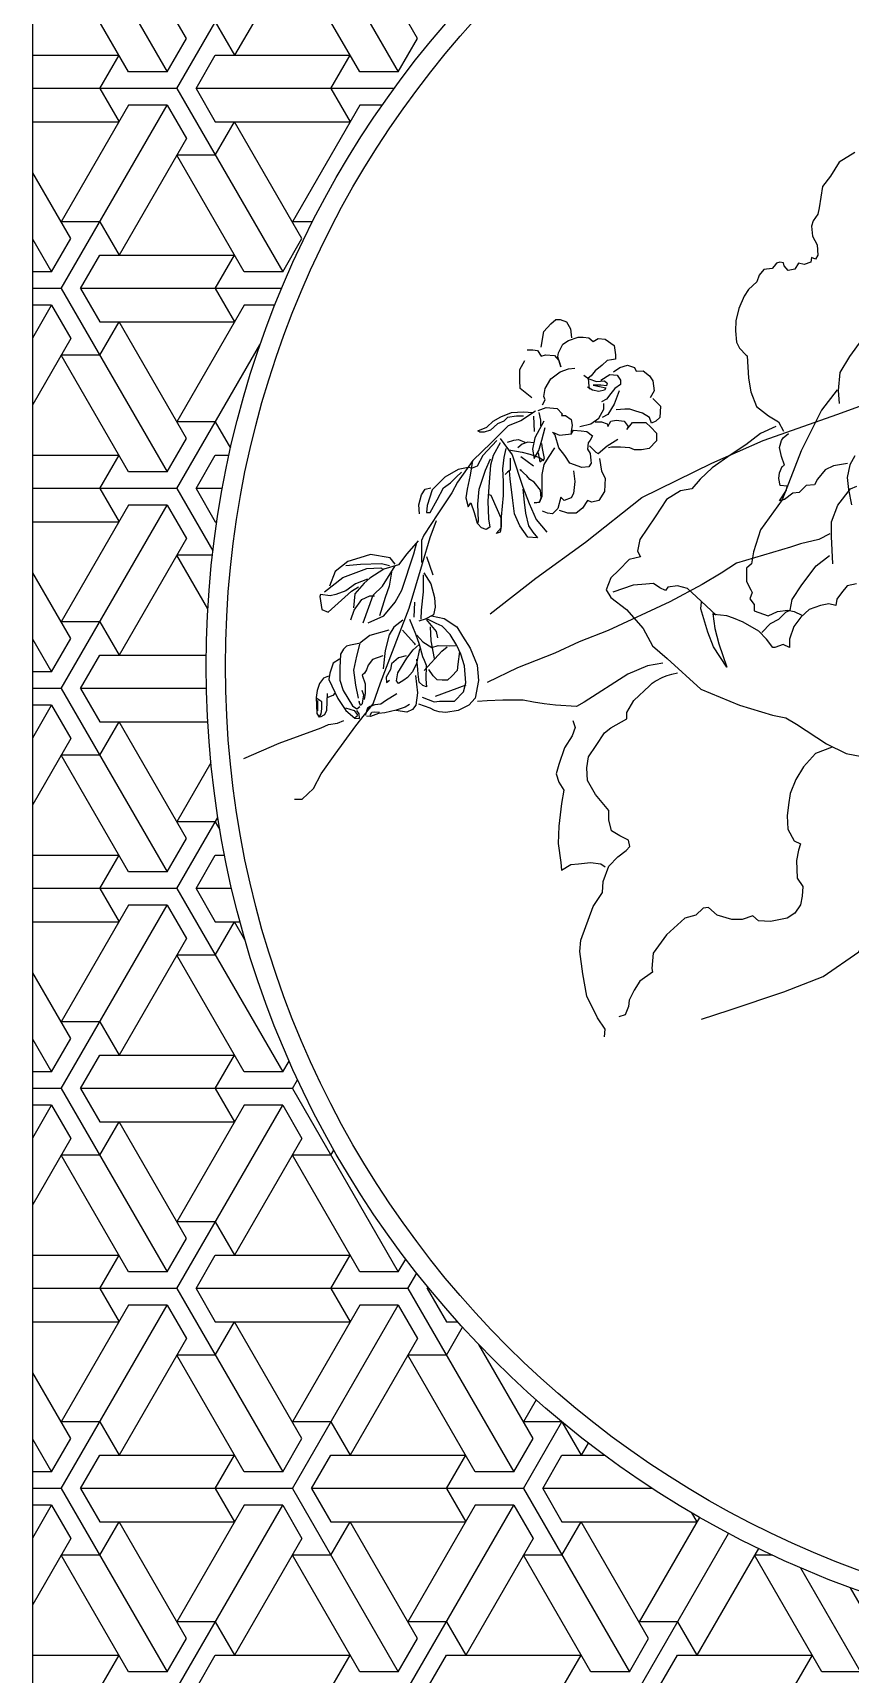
# Model space of a CAD drawing. Extents: x 106 to 745, y 1292 to 2352.
# Drawn here: x 122.7 to 334.9, y 1560.5 to 1986.9 of the extents above; entities that cross this region are included whole.
import ezdxf

# ---------------------------------------------------------------- set-up
doc = ezdxf.new("R2010")
doc.units = 0
doc.header["$LTSCALE"] = 10
doc.header["$MEASUREMENT"] = 0
for name, color, linetype in [('3', 3, 'CONTINUOUS'), ('4', 4, 'CONTINUOUS'), ('7', 7, 'CONTINUOUS'), ('BH', 3, 'CONTINUOUS')]:
    doc.layers.add(name, color=color, linetype=linetype)

msp = doc.modelspace()

# ---------------------------------------------------------------- hatches: boundary and pattern name
at = {"layer": 'BH'}
h = msp.add_hatch(dxfattribs=at)
h.set_pattern_fill('ESCHER', color=256, scale=50, style=0)
h.set_pattern_definition([(60, (-140, -210), (-60, -1e-08), [55, -5]), (180, (-140, -210), (30, -51.9615), [55, -5]), (300, (-140, -210), (60, -1e-08), [55, -5]), (60, (-135, -210), (-60, -1e-08), [10, -50]), (300, (-135, -210), (60, -1e-08), [10, -50]), (60, (-142.5, -205.67), (-60, -1e-08), [10, -50]), (180, (-142.5, -205.67), (30, -51.9615), [10, -50]), (300, (-142.5, -214.33), (60, -1e-08), [10, -50]), (180, (-142.5, -214.33), (30, -51.9615), [10, -50]), (60, (-160, -210), (-60, -1e-08), [10, -50]), (300, (-160, -210), (60, -1e-08), [10, -50]), (60, (-130, -227.32), (-60, -1e-08), [10, -50]), (180, (-130, -227.32), (30, -51.9615), [10, -50]), (300, (-130, -192.68), (60, -1e-08), [10, -50]), (180, (-130, -192.68), (30, -51.9615), [10, -50]), (0, (-130, -201.34), (-30, 51.9615), [35, -25]), (0, (-130, -218.66), (-30, 51.9615), [35, -25]), (120, (-137.5, -197.01), (-60, 1e-08), [35, -25]), (120, (-152.5, -205.67), (-60, 1e-08), [35, -25]), (240, (-152.5, -214.33), (30, -51.9615), [35, -25]), (240, (-137.5, -222.99), (30, -51.9615), [35, -25])])
edge = h.paths.add_edge_path(flags=16)
edge.add_arc((422.66, 1822.44), 255, 0, 360)
h.paths.add_polyline_path([(122.66, 2322.44), (722.66, 2322.44), (722.66, 1322.44), (122.66, 1322.44)])

# ---------------------------------------------------------------- linework, layer by layer
at = {"layer": '3'}
for points in [[(254.65, 1905.23), (255.31, 1909.34), (257.12, 1911.31), (258.44, 1912.46), (259.59, 1912.46), (261.23, 1911.8), (262.22, 1909.99), (262.55, 1907.69)], [(251.03, 1904.57), (252.51, 1904.57), (253.66, 1904.4), (254.65, 1902.92), (255.8, 1903.25), (258.11, 1903.09), (259.26, 1901.77), (259.75, 1900.13), (258.93, 1902.76), (259.1, 1903.75), (260.25, 1906.05), (261.73, 1907.03), (264.2, 1907.86), (265.51, 1907.86), (266.99, 1907.69), (268.15, 1906.71), (269.46, 1907.53), (271.27, 1907.36), (273.58, 1905.72), (273.91, 1903.25), (273.91, 1902.1), (272.92, 1901.94), (271.77, 1901.77), (270.45, 1900.62), (268.64, 1899.14), (267.65, 1897.83), (266.83, 1897.17), (266.99, 1895.03), (267.16, 1894.38)], [(252.18, 1892.08), (249.22, 1894.54), (249.06, 1896.68), (249.06, 1899.47), (250.37, 1901.77)], [(254.98, 1890.27), (255.64, 1891.58), (255.31, 1892.4), (255.64, 1894.54), (257.12, 1897.01), (259.59, 1898.82), (261.73, 1899.64), (263.37, 1899.8)], [(265.68, 1897.99), (266.99, 1897.01), (268.97, 1896.35), (271.11, 1896.51), (271.77, 1895.86), (271.6, 1895.2), (270.12, 1895.36), (268.15, 1895.36), (271.44, 1894.71), (271.11, 1894.05), (269.63, 1893.72), (267.98, 1894.05), (266.67, 1894.87)], [(270.12, 1896.68), (272.43, 1898.16), (274.4, 1897.99), (275.22, 1896.68), (275.22, 1895.53), (273.74, 1894.54), (272.75, 1893.23), (271.6, 1891.75), (270.29, 1891.09)], [(273.41, 1898.82), (275.06, 1899.97), (277.03, 1900.62), (278.84, 1899.97), (279.34, 1898.98), (281.15, 1899.14), (282.79, 1897.83), (283.62, 1896.51), (283.95, 1893.88), (282.96, 1892.08)], [(274.89, 1893.88), (273.58, 1890.43), (271.93, 1887.8), (270.45, 1886.98)], [(253.83, 1888.79), (255.97, 1889.61), (258.77, 1889.28), (260.08, 1887.97), (259.92, 1887.47), (260.91, 1887.47), (262.39, 1886.49), (262.72, 1885.01), (262.39, 1883.36), (262.39, 1882.71), (263.05, 1883.69), (265.02, 1883.53), (266.5, 1883.36), (267.98, 1882.21), (267.32, 1881.06), (266.83, 1880.4), (266.67, 1878.76), (267.32, 1877.61), (267.49, 1875.8), (267.65, 1875.14), (266.99, 1874.16), (265.18, 1873.99), (262.06, 1875.14), (260.74, 1877.12), (259.26, 1879.09), (258.27, 1882.38), (257.61, 1883.2), (259.42, 1882.38), (262.55, 1882.71), (262.72, 1883.2)], [(264.69, 1884.68), (267.49, 1885.34), (269.63, 1886.82), (270.94, 1889.12), (270.94, 1890.6)], [(283.62, 1891.91), (285.59, 1889.94), (285.43, 1886.98), (284.44, 1885.99), (283.29, 1885.5), (282.79, 1886.98), (280.98, 1888.13), (279.17, 1888.62), (277.69, 1889.12), (276.38, 1889.12), (274.07, 1888.95)], [(253.17, 1888.6), (249.38, 1886.14), (246.09, 1884.82), (241.65, 1880.38), (236.88, 1875.78), (232.93, 1870.19), (231.45, 1867.4), (227.83, 1861.97), (224.21, 1856.38), (223.55, 1855.07), (223.55, 1852.77), (223.55, 1849.32)], [(250.04, 1887.31), (248.23, 1887.31), (245.93, 1886.98), (244.94, 1885.99), (243.3, 1885.34), (241.49, 1883.69), (239.84, 1883.2), (238.69, 1883.2), (238.2, 1883.53), (240.5, 1884.51), (242.15, 1885.99), (244.12, 1887.14), (246.92, 1888.29), (250.04, 1888.46), (252.51, 1888.29)], [(255.31, 1885.99), (253.01, 1881.72), (252.35, 1878.76), (252.84, 1876.29), (253.99, 1878.43), (254.82, 1881.06), (255.64, 1884.35)], [(252.68, 1887.31), (252.84, 1883.36)], [(253.99, 1888.29), (254.49, 1886.32), (254.49, 1884.84)], [(268.64, 1885.83), (270.29, 1885.83), (271.77, 1885.34), (271.93, 1884.68), (272.75, 1885.99), (274.07, 1886.32), (276.21, 1885.99), (277.2, 1884.68), (276.87, 1883.86), (278.35, 1885.66), (279.83, 1885.66), (281.81, 1885.66), (283.12, 1884.51), (284.6, 1882.87), (284.6, 1880.9), (282.63, 1878.92), (280.65, 1878.6), (278.84, 1878.6), (277.69, 1879.09), (275.22, 1879.25), (273.74, 1879.25), (272.92, 1879.25), (272.1, 1879.09)], [(243.13, 1881.04), (239.51, 1877.1), (238.03, 1874.3), (236.71, 1873.81), (235.72, 1873.97), (233.09, 1873.48), (229.64, 1871.51), (226.34, 1868.22), (225.03, 1864.11), (224.86, 1862.3), (225.85, 1862.3), (227.66, 1865.59), (229.31, 1868.71), (231.12, 1870.03), (232.6, 1871.51), (233.91, 1872.82)], [(243.95, 1881.54), (247.08, 1877.26), (249.88, 1868.9), (251.53, 1864.62), (253.34, 1860.51), (256.13, 1857.23)], [(245.93, 1880.57), (247.58, 1881.06), (248.73, 1881.23), (250.37, 1880.57)], [(252.68, 1880.4), (251.2, 1880.57), (249.72, 1880.08), (248.56, 1879.09)], [(267.16, 1879.58), (268.81, 1877.94), (269.46, 1877.61), (271.77, 1879.58), (274.56, 1881.39)], [(243.95, 1880.38), (242.14, 1877.1), (241.48, 1874.63), (241.16, 1870.19), (240.83, 1865.26), (240.99, 1860.66), (241.32, 1858.52), (240.33, 1857.86), (239.18, 1858.36), (238.19, 1859.34), (238.36, 1860.17), (238.19, 1864.44), (238.52, 1868.38), (240.17, 1873.32), (241.48, 1876.28)], [(245.43, 1878.91), (244.94, 1876.6), (244.61, 1873.64), (244.78, 1870.36), (244.78, 1866.74), (244.28, 1861.15), (244.28, 1858.69), (243.95, 1857.21), (242.97, 1856.88), (244.28, 1858.36), (244.28, 1860.82), (243.3, 1862.96), (241.65, 1866.74), (241.16, 1866.9)], [(246.59, 1876.46), (246.59, 1873.34), (245.93, 1872.82), (245.27, 1872.18)], [(246.26, 1878.6), (249.72, 1877.94), (251.69, 1877.45), (254.16, 1876.62), (255.31, 1875.8)], [(258.11, 1879.09), (256.46, 1876.62), (255.31, 1874.81), (254.82, 1872.18), (254.82, 1868.9), (254.82, 1866.43), (254.16, 1864.95), (253.34, 1864.79), (252.84, 1864.79), (254.16, 1864.95), (254.65, 1866.1), (254.49, 1868.08), (252.84, 1870.21), (251.69, 1870.87), (250.87, 1871.86), (249.06, 1873.5), (249.55, 1873.34)], [(252.68, 1874.32), (249.39, 1876.79)], [(253.83, 1877.77), (254.32, 1875.47), (255.48, 1876.29), (254.98, 1878.92), (254.82, 1880.24)], [(269.79, 1876.29), (270.29, 1873.01), (271.27, 1871.2), (271.11, 1867.75), (269.63, 1865.44), (267.82, 1864.95), (266.67, 1865.44), (265.35, 1863.47), (263.7, 1862.16), (261.56, 1862.16), (259.42, 1862.81)], [(236.71, 1875.29), (236.22, 1872), (235.4, 1868.38), (235.07, 1866.08), (235.72, 1863.78), (236.38, 1864.77), (237.21, 1862.3), (238.03, 1859.51)], [(249.88, 1868.4), (250.21, 1864.95), (250.54, 1862.16), (251.36, 1858.87), (252.51, 1857.23), (253.66, 1855.75), (251.2, 1855.91), (249.06, 1858.87), (247.74, 1861.99), (247.25, 1865.44), (246.59, 1871.03), (246.42, 1873.17)], [(263.05, 1873.17), (263.37, 1870.38), (263.05, 1867.25), (262.39, 1866.1), (260.58, 1865.44), (259.75, 1866.27), (258.93, 1863.31), (257.61, 1861.99), (256.3, 1862.16), (254.98, 1862.65)], [(223.05, 1861.97), (222.89, 1864.27), (223.55, 1866.9), (224.53, 1868.38), (226.02, 1868.71)], [(190.58, 1787.81), (192.56, 1787.81), (195.52, 1790.61), (197.49, 1794.39), (201.11, 1799.48), (206.54, 1806.88), (210.99, 1812.63), (212.96, 1818.06), (217.57, 1830.22), (220.37, 1837.46), (223.83, 1849.07), (225.81, 1855.81), (227.46, 1860.25)], [(222.7, 1854.98), (219.74, 1851.53), (217.6, 1848.73), (213.81, 1847.58), (210.19, 1845.28), (208.71, 1843.97), (206.24, 1841.17), (205.91, 1837.56)], [(216.77, 1848.9), (215.46, 1850.54), (210.36, 1851.36), (207.56, 1850.54), (204.43, 1849.56), (201.14, 1846.93), (199.66, 1843.15)], [(209.7, 1833.61), (213.81, 1835.42), (216.77, 1839.04), (218.42, 1842.16), (221.55, 1851.53), (222.37, 1854.49)], [(224.84, 1850.87), (226.48, 1846.1)], [(198.34, 1841.67), (203.11, 1845.45), (209.37, 1847.75), (212.99, 1847.91), (213.32, 1847.75)], [(203.94, 1848.57), (207.72, 1848.9), (213.15, 1849.06), (215.29, 1848.57)], [(208.38, 1833.61), (211.01, 1840.84), (213.48, 1843.15), (216.77, 1848.41)], [(215.79, 1846.76), (215.13, 1843.15), (214.14, 1840.19), (212.66, 1835.42)], [(224.18, 1846.6), (225.99, 1843.8), (226.98, 1840.19), (227.14, 1837.72), (226.65, 1835.75), (224.51, 1834.6), (222.86, 1834.1)], [(209.53, 1844.95), (206.41, 1843.8), (203.94, 1841.99), (201.3, 1841.01), (199.82, 1840.68), (197.35, 1841.01), (197.19, 1840.51), (197.68, 1837.06), (199.33, 1836.41), (201.96, 1838.71), (205.42, 1841.83), (207.23, 1842.98)], [(224.01, 1846.1), (224.01, 1841.67), (223.52, 1836.9), (223.36, 1834.6)], [(205.25, 1834.43), (206.08, 1836.9), (208.05, 1839.69), (210.19, 1840.68), (211.34, 1840.68)], [(221.71, 1839.04), (221.55, 1835.09)], [(218.76, 1834.36), (216.39, 1832.48), (215.2, 1830.5), (214.12, 1826.45), (213.62, 1821.71)], [(220.45, 1834.55), (222.03, 1830.8), (222.92, 1828.13), (223.81, 1824.87), (224.3, 1823.98), (224.8, 1822.6), (224.7, 1819.04), (224.9, 1816.97), (223.91, 1817.36), (222.92, 1818.25), (222.72, 1820.33), (222.62, 1821.51), (222.32, 1824.18)], [(226.15, 1835.42), (229.45, 1834.76), (232.74, 1832.62), (234.22, 1830.16), (236.19, 1827.04), (238, 1822.6), (238.33, 1818.65), (237.51, 1814.05), (235.86, 1812.24), (233.05, 1810.84), (229.92, 1810.34), (228.11, 1810.51), (226.96, 1810.84), (225.81, 1811.49), (222.84, 1812.48)], [(223.71, 1814.3), (226.87, 1813.12), (228.26, 1813.31), (232.12, 1813.31), (234.49, 1815.68), (235.08, 1818.06), (234.69, 1822.5), (233.8, 1825.47), (232.71, 1827.74), (231.03, 1830.6), (228.95, 1832.78), (227.37, 1833.47), (225.09, 1834.55)], [(224.8, 1834.46), (227.37, 1831.39), (227.76, 1829.71)], [(215.1, 1831.69), (210.16, 1830.31), (207.59, 1828.33), (206.7, 1824.97), (205.91, 1821.32), (206.4, 1817.46), (207.09, 1814.1)], [(218.67, 1831.69), (221.63, 1828.33), (221.93, 1827.94)], [(222.32, 1830.41), (223.91, 1828.73), (226.28, 1827.24), (227.86, 1827.74), (230.93, 1827.64), (232.41, 1827.74)], [(225.79, 1832.58), (225.98, 1828.92), (226.87, 1824.38)], [(207.29, 1828.24), (205.12, 1827.84), (204.13, 1827.55), (203.33, 1826.76), (202.54, 1825.47), (202.35, 1821.92), (202.35, 1818.75), (203.24, 1816.09), (205.61, 1812.04), (206.8, 1811.25), (207.59, 1811.94)], [(223.02, 1826.85), (222.23, 1823.09), (221.24, 1820.92), (219.95, 1819.44), (218.96, 1818.75), (217.58, 1817.86), (217.08, 1818.55), (217.38, 1820.62), (219.75, 1824.48), (221.43, 1826.65), (222.92, 1828.03)], [(224.3, 1821.22), (228.85, 1826.26), (230.24, 1827.44)], [(233.4, 1826.16), (233.01, 1822.9), (232.81, 1821.22), (231.42, 1819.74), (230.34, 1818.75), (228.95, 1818.75), (227.67, 1818.85), (226.58, 1819.83), (225.49, 1821.51)], [(202.25, 1824.19), (200.66, 1823.2), (199.77, 1820.53), (199.48, 1818.95), (201.85, 1814.01), (203.93, 1810.85), (206.3, 1808.87), (207.49, 1808.78), (207.39, 1809.96), (206.8, 1810.85)], [(213.52, 1825.07), (210.85, 1824.08), (209.76, 1822.6), (209.27, 1821.41), (208.77, 1820.53), (208.18, 1820.03), (208.97, 1817.76), (208.97, 1815.39), (208.68, 1813.71)], [(219.56, 1825.07), (217.58, 1824.58), (215.8, 1823), (215.5, 1821.51), (214.41, 1819.54), (214.51, 1818.15), (215.3, 1818.75)], [(199.38, 1819.74), (198.09, 1819.25), (197.1, 1817.86), (196.51, 1816.09), (196.21, 1814.21), (196.41, 1810.06), (197, 1809.17), (197.5, 1809.96), (197.7, 1811.25), (197.7, 1812.33), (197.7, 1813.12), (196.41, 1814.01)], [(222.03, 1819.93), (222.52, 1815.49), (222.13, 1812.23), (221.24, 1811.14), (219.75, 1810.45), (216.88, 1810.84)], [(227.17, 1814.6), (235.18, 1817.56)], [(196.61, 1810.75), (196.61, 1813.42)], [(199.08, 1815.3), (198.98, 1813.22), (198.88, 1810.85), (198.39, 1809.76), (197.3, 1809.17)], [(201.06, 1815.39), (200.57, 1814.8), (198.98, 1814.11)], [(208.08, 1816.18), (208.48, 1814.89), (208.28, 1813.41), (208.18, 1812.62), (207.69, 1812.13), (207.39, 1813.12), (207.49, 1813.41)], [(217.18, 1815.19), (214.21, 1813.41), (213.03, 1812.52), (211.45, 1812.33), (210.26, 1811.93), (209.57, 1811.44), (208.97, 1809.56)], [(220.45, 1812.42), (219.36, 1811.73), (216.98, 1810.94), (214.02, 1810.25), (212.43, 1810.05), (210.36, 1809.26), (209.27, 1809.36)], [(177.42, 1798.4), (186.62, 1802.35), (197.5, 1806.4), (199.38, 1807.19), (201.75, 1807.58), (203.43, 1808.28)], [(203.83, 1811.54), (206.1, 1810.85), (206.9, 1809.86), (206.8, 1809.27), (206.3, 1808.97)], [(210.26, 1809.66), (210.65, 1810.45), (211.35, 1810.55), (212.63, 1810.45)], [(296.29, 1730.68), (303.42, 1732.99), (317.67, 1737.8), (327.83, 1741.71), (337.09, 1748.12), (341.72, 1754.7), (345.29, 1758.44), (351.34, 1763.25), (354.55, 1768.76), (362.75, 1781.22), (365.95, 1784.78), (367.45, 1787.18)]]:
    msp.add_lwpolyline(points, dxfattribs=at)
at = {"layer": '4'}
msp.add_lwpolyline([(122.66, 2322.44), (722.66, 2322.44), (722.66, 1322.44), (122.66, 1322.44)], close=True, dxfattribs=at)
at = {"layer": '7'}
for points in [[(336.03, 1955.79), (332.02, 1953.33), (329.71, 1949.64), (327.71, 1947.03), (326.79, 1941.49), (326.48, 1939.8), (325.25, 1938.11), (324.79, 1936.73), (325.1, 1934.11), (326.33, 1931.81), (326.48, 1929.19), (325.87, 1928.12), (324.79, 1928.58), (324.63, 1927.35), (322.94, 1926.73), (321.4, 1927.04), (320.48, 1925.5), (318.78, 1925.19), (317.71, 1926.42), (317.55, 1927.19), (316.63, 1927.35), (315.71, 1927.04), (315.09, 1926.27), (314.63, 1925.66), (312.43, 1925.46), (311.2, 1923.92), (310.59, 1922.23), (308.43, 1920.23), (307.35, 1918.54), (305.97, 1915.31), (305.2, 1912.08), (305.05, 1909.47), (305.35, 1906.55), (306.12, 1905.01), (307.82, 1903.16), (308.12, 1903.01), (308.42, 1897.23), (309.04, 1893.69), (310.58, 1889.85), (313.66, 1887.39), (316.27, 1885.85), (317.51, 1883.39)], [(332.13, 1890.64), (331.82, 1894.03), (332.29, 1898.64), (334.75, 1902.79), (337.98, 1907.25)], [(241.37, 1835.99), (253.22, 1845.27), (266.16, 1854.56), (280.74, 1866.22), (298.97, 1875.14), (312.28, 1880.97), (331.65, 1887.81), (350.42, 1894.73), (356.8, 1896.92), (360.81, 1897.1), (362.46, 1897.1), (365.01, 1897.1), (366.83, 1896.55), (368.65, 1895.46), (371.39, 1894.19)], [(331.46, 1894.19), (327.45, 1888.91), (322.17, 1878.34), (317.24, 1865.6), (311.59, 1857.76), (309.76, 1852.05), (309.21, 1848.95), (307.94, 1847.86), (307.94, 1844.4), (309.03, 1842.22), (309.4, 1841.49), (308.85, 1839.85), (309.94, 1838.39), (309.94, 1836.75), (313.59, 1835.48), (315.96, 1836.57), (318.69, 1836.93), (320.33, 1836.57), (322.34, 1835.66)], [(315.59, 1884.65), (311.58, 1882.83), (307.75, 1879.91), (303.93, 1877.36), (299, 1873.9), (295.9, 1870.99), (293.72, 1868.44), (290.8, 1867.89), (287.15, 1865.71), (284.24, 1861.16), (280.23, 1855.33), (279.68, 1852.23), (280.41, 1850.78), (277.49, 1850.05), (274.76, 1847.32), (272.75, 1845.31), (271.48, 1842.22), (272.75, 1840.21), (276.76, 1837.12), (281.14, 1832.2), (283.51, 1827.65), (287.34, 1824.37), (296.1, 1816.43), (306.13, 1812.24), (314.7, 1809.69), (318.16, 1808.96), (320.9, 1807.32), (328.74, 1802.22), (333.84, 1799.67), (339.68, 1798.58)], [(334.19, 1875), (330.54, 1874.45), (328.36, 1873.36), (326.35, 1870.99), (325.62, 1869.53), (323.43, 1869.35), (321.61, 1867.53), (319.97, 1867.35), (317.78, 1865.71), (316.51, 1865.34), (318.33, 1868.08), (318.51, 1869.17), (316.69, 1869.35), (316.32, 1871.17), (316.51, 1872.63), (317.23, 1874.27), (317.78, 1874.63), (317.05, 1876.82), (316.51, 1879.18), (317.05, 1881.01), (317.42, 1881.73), (318.88, 1882.83)], [(336.07, 1877.06), (334.79, 1874.7), (334.06, 1871.42), (334.43, 1868.32), (335.16, 1864.32)], [(330.36, 1848.95), (330, 1856.06), (330, 1859.88), (331.64, 1864.25), (334.92, 1868.44), (336.56, 1869.17)], [(329.6, 1856.75), (326.69, 1855.29), (321.95, 1854.2), (319.39, 1853.29), (305.36, 1849.1), (301.34, 1846.55), (296.42, 1843.63), (288.04, 1839.08), (271.99, 1831.62), (264.52, 1828.7), (258.14, 1825.79), (248.48, 1821.96), (240.64, 1818.14)], [(311.95, 1831.11), (314.14, 1833.47), (316.32, 1834.57), (318.15, 1836.39), (319.24, 1836.93), (319.79, 1839.67), (322.34, 1843.49), (325.99, 1848.41), (329.45, 1851.14)], [(300.07, 1835.62), (294.96, 1840.36), (292.59, 1842.54), (290.04, 1843.27), (287.49, 1842.91), (286.94, 1842), (285.48, 1842.72), (283.84, 1843.82), (280.74, 1843.63), (278.56, 1843.45), (273.27, 1841.63)], [(336.46, 1843.81), (334.09, 1843.26), (332.63, 1841.44), (331.36, 1839.8), (331.17, 1838.17), (329.35, 1838.53), (327.16, 1838.17), (324.25, 1837.07), (322.06, 1835.07), (320.23, 1832.7), (319.14, 1829.42), (319.14, 1827.24), (317.5, 1827.97), (315.31, 1827.24), (314.77, 1827.24), (313.12, 1829.42), (311.12, 1831.43), (307.11, 1833.79), (304.56, 1834.89), (302.8, 1835.44), (299.52, 1835.8), (299.16, 1835.99), (299.7, 1832.16), (300.8, 1828.16), (302.8, 1822.15), (299.34, 1827.43), (297.88, 1831.25), (296.06, 1837.26), (296.24, 1839.08)], [(286.21, 1823.2), (282.2, 1822.47), (277.1, 1820.28), (265.8, 1813), (263.79, 1811.91), (258.32, 1812.27), (255.4, 1812.63), (252.67, 1813), (249.94, 1813.55), (244.65, 1813.55), (240.64, 1813.36), (238.09, 1813.18)], [(271.09, 1726.08), (271.27, 1728.08), (269.27, 1730.99), (266.53, 1736.64), (265.44, 1742.47), (264.71, 1748.29), (264.89, 1751.21), (268.17, 1759.95), (270.54, 1763.59), (270.71, 1766.44), (272.17, 1770.45), (274.54, 1772.82), (276.73, 1774.46), (277.64, 1775.55), (277.28, 1777.19), (275.09, 1778.28), (272.9, 1779.56), (272.17, 1782.47), (272.17, 1784.84), (268.71, 1789.03), (266.7, 1792.67), (266.52, 1795.95), (266.88, 1798.86), (268.89, 1801.77), (271.08, 1805.05), (272.72, 1806.33), (276.91, 1808.69), (276.91, 1810.33), (278.73, 1813.43), (282.75, 1817.25), (283.48, 1817.92), (284.21, 1818.46), (286.21, 1819.56), (287.31, 1819.92), (288.58, 1820.28), (290.04, 1820.65)], [(262.88, 1808.26), (263.43, 1806.44), (262.7, 1804.26), (260.69, 1801.16), (259.23, 1796.79), (258.5, 1794.42), (259.23, 1792.24), (260.48, 1790.13), (259.93, 1786.67), (259.2, 1780.84), (259.02, 1776.29), (259.75, 1771.37), (259.93, 1769.37), (262.3, 1770.83), (264.31, 1771.01), (267.41, 1771.37), (270.14, 1771.01), (271.23, 1770.28)], [(330.2, 1801.31), (325.82, 1799.67), (322.72, 1796.21), (320.72, 1792.93), (319.26, 1789.29), (318.89, 1786.38), (318.53, 1783.46), (318.71, 1780), (320.35, 1776.96), (321.99, 1776.24), (321.45, 1774.6), (320.9, 1771.87), (321.08, 1767.31), (322.54, 1765.13), (322.36, 1762.58), (321.99, 1760.39), (320.53, 1758.21), (318.53, 1756.93), (314.15, 1756.02), (311.05, 1756.2), (309.6, 1757.48), (306.86, 1756.57), (304.13, 1756.57), (300.3, 1757.66), (298.11, 1759.66), (296.65, 1759.48), (294.83, 1757.66), (291.91, 1756.93), (287.17, 1752.56), (283.71, 1747.83), (283.34, 1743.82), (283.53, 1742.91), (280.24, 1740.54), (278.79, 1738.18), (277.51, 1735.63), (277.33, 1733.99), (276.42, 1731.8), (274.78, 1731.26)]]:
    msp.add_lwpolyline(points, dxfattribs=at)
for radius in [255, 250]:
    msp.add_circle((422.66, 1822.44), radius, dxfattribs=at)

doc.saveas('drawing.dxf')
